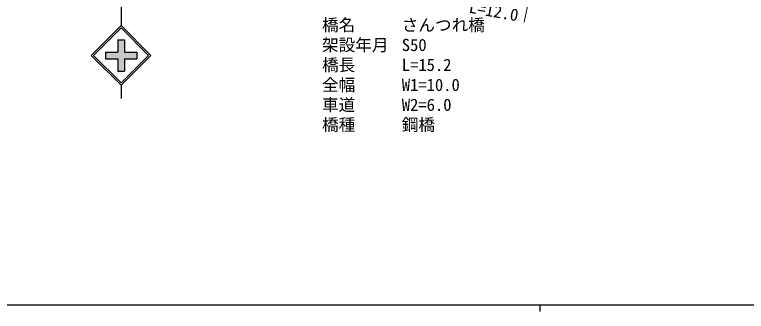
# Model space of a CAD drawing. Units: millimetres, scale not verified. Extents: x 40000 to 128307985, y 20000 to 171135904.
# Drawn here: x 188990 to 299104, y 204000 to 248635 of the extents above; entities that cross this region are included whole.
import ezdxf
from ezdxf.enums import TextEntityAlignment as Align

# ---------------------------------------------------------------- set-up
doc = ezdxf.new("R2010")
doc.units = ezdxf.units.MM
doc.header["$LTSCALE"] = 1000
for name, color, linetype, lineweight in [('M-STR-HTXT', 7, 'Continuous', 13), ('M-STR-STRC', 7, 'Continuous', 25), ('M-TTL-BAND', 7, 'Continuous', 25)]:
    doc.layers.add(name, color=color, linetype=linetype, lineweight=lineweight)
doc.styles.add('ＭＳ ゴシック', font='')
doc.styles.get('ＭＳ ゴシック').set_extended_font_data('MS Gothic')

msp = doc.modelspace()

# ---------------------------------------------------------------- hatches: boundary and pattern name
at = {"layer": 'M-STR-STRC'}
msp.add_hatch(color=256, dxfattribs=at).paths.add_polyline_path([(202644, 243002), (204505, 243002), (204505, 244862), (205505, 244861), (205505, 243002), (207364, 243001), (207364, 242001), (205505, 242002), (205504, 240141), (204504, 240142), (204505, 242002), (202644, 242002)])

# ---------------------------------------------------------------- linework, layer by layer
at = {"layer": 'M-STR-HTXT'}
msp.add_line((265664, 247500), (270591, 270918), dxfattribs=at)
at = {"layer": 'M-STR-STRC'}
for p, q in [((205004, 264002), (205004, 247002)), ((200504, 242502), (205004, 247002)), ((209504, 242501), (205004, 247002)), ((200857, 242502), (205004, 246648)), ((209151, 242501), (205004, 246648)), ((204505, 244862), (205505, 244861)), ((204505, 244862), (204505, 243002)), ((205505, 244861), (205505, 243002)), ((200504, 242502), (205004, 238001)), ((200857, 242502), (205004, 238355)), ((202644, 243002), (202644, 242002)), ((202644, 243002), (204505, 243002)), ((205004, 238355), (209151, 242501)), ((205004, 238001), (209504, 242501)), ((205505, 243002), (207364, 243001)), ((207364, 243001), (207364, 242001)), ((202644, 242002), (204505, 242002)), ((204505, 242002), (204504, 240142)), ((205505, 242002), (205504, 240141)), ((205505, 242002), (207364, 242001)), ((204504, 240142), (205504, 240141)), ((205004, 238001), (205004, 236001))]:
    msp.add_line(p, q, dxfattribs=at)
at = {"layer": 'M-TTL-BAND'}
for p, q in [((40000, 205000), (579000, 205000)), ((268000, 205000), (268000, 204000))]:
    msp.add_line(p, q, dxfattribs=at)

# ---------------------------------------------------------------- texts
at = {"layer": 'M-STR-HTXT', "style": 'ＭＳ ゴシック'}
msp.add_text('L=12.0', height=1833, rotation=349.768, dxfattribs=at).set_placement((257159, 248405), align=Align.BOTTOM_LEFT)
for s, p in [('橋名', (235250, 245610)), ('さんつれ橋', (247250, 245610)), ('架設年月', (235250, 242610)), ('S50', (247250, 242610)), ('橋長', (235250, 239610)), ('L=15.2', (247250, 239610)), ('全幅', (235250, 236610)), ('W1=10.0', (247250, 236610)), ('車道', (235250, 233610)), ('W2=6.0', (247250, 233610)), ('橋種', (235250, 230610)), ('鋼橋', (247250, 230610))]:
    msp.add_text(s, height=1833, dxfattribs=at).set_placement(p, align=Align.BOTTOM_LEFT)

doc.saveas('drawing.dxf')
